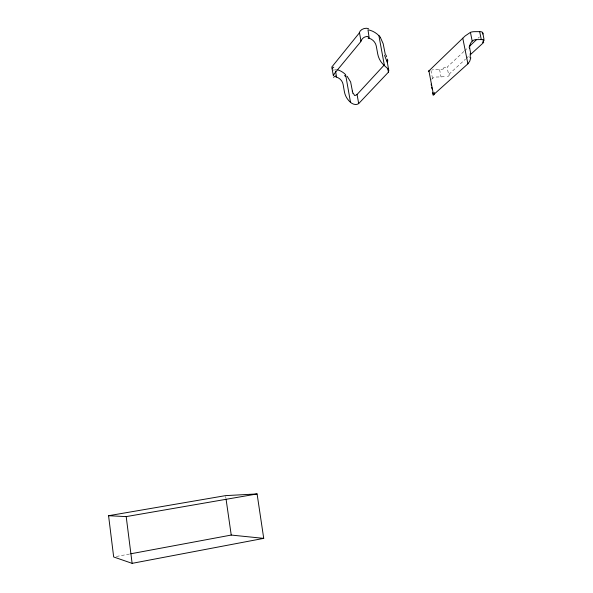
<?xml version="1.0" encoding="UTF-8"?>
<svg xmlns="http://www.w3.org/2000/svg" width="593" height="593" viewBox="0 0 593 593"><rect width="100%" height="100%" fill="white"/><g stroke="black" fill="none" stroke-linecap="round" stroke-linejoin="round"><path stroke-width="0.44" stroke-dasharray="2.96 2.22" d="M431.697 79.351L432.505 78.439A7.917 6.605 50.4 0 1 436.263 77.023L441.022 76.912A5.76 2.001 -13.3 0 0 445.239 76.171M463.926 51.443L447.129 67.157L448.59 74.636L465.461 59.167M464.593 50.82L468.626 47.047M478.032 38.248L479.374 36.988M466.135 58.544L470.182 54.838M116.384 556.471L129.949 553.944M443.801 68.803A5.752 2.046 -13.4 0 1 439.591 69.544L434.839 69.64A15.841 13.216 50.4 0 0 432.201 69.967M335.215 69.322L335.512 69.366A16.537 14.21 44.9 0 1 336.742 69.603M439.591 69.544L441.022 76.912M430.941 70.337L432.505 78.439M225.681 496.519L225.94 498.313M334.652 69.9A5.804 1.712 -22.2 0 1 331.984 69.818M445.728 67.165A5.752 1.164 -15.4 0 1 443.127 68.121M449.309 74.614A5.641 2.55 -0.9 0 1 446.225 77.038"/><path stroke-width="0.89" d="M469.634 46.135L470.486 43.371L472.198 41.102A8.606 7.005 50.7 0 1 476.201 39.635L481.286 39.59A6.249 2.29 -14.6 0 1 484.17 40.346M470.812 57.788L469.752 61.138L467.936 63.799L433.09 95.139L432.534 92.716M335.519 71.071L336.594 77.179A8.265 7.101 44.9 0 1 343.095 84.362L344.407 91.782A16.389 14.032 46.6 0 0 350.507 102.344C352.613 104.205 356.171 105.458 358.646 103.619L388.415 72.183C390.098 69.448 385.917 67.357 384.42 65.638A17.864 14.944 47.1 0 1 377.756 54.133L376.281 46.098A9.021 7.576 45.5 0 0 369.209 38.241L367.986 29.798A18.035 15.151 45.5 0 1 378.905 35.676L384.42 65.638M384.153 65.097L357.068 94.472L358.691 103.575M428.998 71.123L428.331 71.449L465.112 35.973L470.434 32.356A17.212 14.002 50.7 0 1 474.6 31.666L479.678 31.644A6.234 2.335 -14.7 0 1 482.561 32.422M469.3 46.417L476.69 39.501M470.864 54.215L483.68 42.459L483.147 39.798M467.899 63.836L462.792 38.226M132.113 563.35L263.722 538.37L257.095 493.939L225.555 495.622L108.571 515.717L113.671 556.975L132.113 563.35L126.198 516.607L108.571 515.717M130.853 553.773L231.233 535.064L263.722 538.37M126.198 516.607L257.095 493.939M368.016 38.026L368.386 38.063M347.15 76.304L350.633 81.953L352.39 91.07M380.454 37.596L383.167 43.697L385.331 54.615M483.999 39.397L482.791 32.86M479.678 31.644L481.286 39.59M470.434 32.356L472.198 41.102M469.693 48.255L470.731 53.407M428.909 70.908L433.513 94.873M431.148 84.139L431.452 85.74M431.756 87.334L432.067 88.928M387.763 68.632L388.415 72.183M387.014 60.664L388.741 70.226M350.507 102.344L345.615 74.666A16.537 14.21 44.9 0 0 337.958 69.937M226.074 499.21L231.233 535.064M353.094 93.094A6.382 5.789 -46.9 0 1 352.264 91.107M354.273 94.495A5.507 4.707 -66.7 0 1 352.894 93.301M356.942 94.302A4.292 3.098 80.3 0 1 354.28 95.347M344.54 75.481A12.816 2.661 45 0 1 345.586 76.564M335.623 76.801A4.981 0.801 18.6 0 1 336.439 77.016M387.355 59.122A4.551 2.646 40.9 0 1 387.125 62.08M387.214 61.583A5.908 0.875 69.4 0 1 384.605 55.26M386.51 56.772A6.894 1.609 72 0 1 386.036 55.105M378.957 35.617A14.106 13.646 -74 0 1 380.513 37.552M359.284 32.741A6.264 4.603 -15.4 0 1 368.49 28.597M368.401 38.019A5.456 4.952 -28.5 0 1 369.231 38.204M470.212 53.585A13.135 10.711 -55.2 0 1 470.049 57.773M469.723 48.248A7.627 6.827 -37.6 0 1 469.752 46.143M434.239 92.323A11.949 4.974 70 0 1 433.935 94.798M483.688 40.532A6.249 2.498 -34.5 0 1 482.383 42.466M482.279 32.533A6.197 2.691 -8.7 0 1 482.858 34.046M361.567 39.998A6.012 5.315 -18.5 0 1 368.112 36.529M360.485 41.562A6.123 1.831 -27.4 0 1 361.33 40.391M332.228 68.373A5.804 1.712 -22.2 0 1 333.792 67.142M333.244 75.556A5.663 1.067 -32.7 0 1 334.015 74.711M333.57 77.342A5.567 1.297 -22.7 0 1 335.601 75.926M359.491 32.748L331.813 67.009L333.214 75.029L361.041 41.34L359.491 32.748"/></g></svg>
